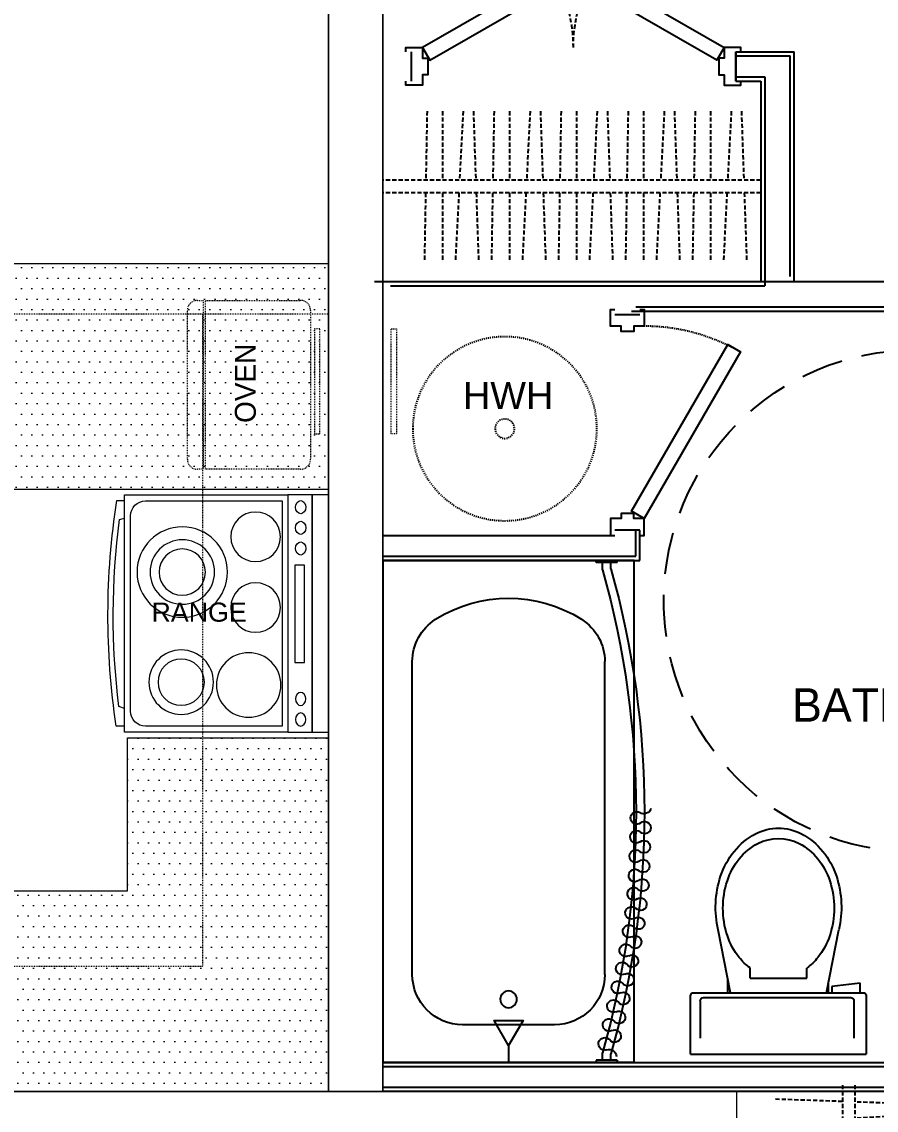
# Model space of a CAD drawing. Header units: inches. Extents: x 0 to 2865, y 0 to 4378.
# Drawn here: x 1467.9 to 1570, y 2757.9 to 2888 of the extents above; entities that cross this region are included whole.
import ezdxf

# ---------------------------------------------------------------- set-up
doc = ezdxf.new("R2010")
doc.units = ezdxf.units.IN
for name, pattern in [('22-016_Xref_2ND-6TH Floor Plan$0$Dash', [0.25, 0.125, -0.125]), ('22-016_Xref_2ND-6TH Floor Plan$0$DASHED', [0.75, 0.5, -0.25]), ('22-016_Xref_2ND-6TH Floor Plan$0$HIDDEN2', [0.1875, 0.125, -0.0625]), ('DASHED', [0.75, 0.5, -0.25]), ('HIDDEN', [0.375, 0.25, -0.125])]:
    doc.linetypes.add(name, pattern=pattern)
for name, color, linetype in [('22-016_Xref_2ND-6TH Floor Plan$0$ANNO-NOTE', 4, 'Continuous'), ('22-016_Xref_2ND-6TH Floor Plan$0$DOOR', 4, 'Continuous'), ('22-016_Xref_2ND-6TH Floor Plan$0$DOOR-FINE', 250, 'DASHED'), ('22-016_Xref_2ND-6TH Floor Plan$0$EQUIPMENT', 251, 'Continuous'), ('22-016_Xref_2ND-6TH Floor Plan$0$FURNITURE-LIGHT', 252, 'DASHED'), ('22-016_Xref_2ND-6TH Floor Plan$0$MECH-PLUMBING', 4, 'Continuous'), ('22-016_Xref_2ND-6TH Floor Plan$0$WALL-INTERIOR', 6, 'Continuous'), ('22-016_Xref_2ND-6TH Floor Plan$0$WALL-STUD', 5, 'Continuous'), ('A-WALL-EXTR', 2, 'Continuous'), ('I-FURN', 8, 'Continuous'), ('TTEXT', 7, 'Continuous')]:
    doc.layers.add(name, color=color, linetype=linetype)
doc.layers.add('A-WALL', color=113, linetype='Continuous', lineweight=9)
doc.layers.add('I-FIXTURE', color=8, linetype='Continuous', lineweight=5)
doc.styles.add('1 by 8 new', font='GOTHIC.TTF', dxfattribs={"height": 4.5})
doc.styles.add('22-016_Xref_2ND-6TH Floor Plan$0$MAT-TAG', font='GOTHIC.TTF')
doc.styles.add('A-ARCH-B01FL$0$Annotative', font='arial.ttf')

# ---------------------------------------------------------------- blocks, each defined once
blk = doc.blocks.new('range')
at = {"layer": 'I-FIXTURE', "lineweight": 5}
for points in [[(-15, 0), (15, 0), (15, -2.0397382952724), (-15, -2.0397382952724)], [(-15, -2.0397382952724), (15, -2.0397382952724), (15, -5.108400615310529), (-15, -5.108400615310529)], [(-15, -25.76306762381864), (15, -25.76306762381864), (15, -5.108400615310529), (-15, -5.108400615310529)]]:
    blk.add_lwpolyline(points, close=True, dxfattribs=at)
at = {"layer": 'I-FIXTURE', "color": 8, "lineweight": 5}
blk.add_lwpolyline([(-6.213851619024354, -3.029376307342318), (6.11445403455582, -3.029376307342318), (6.11445403455582, -4.226940295189706), (-6.213851619024354, -4.226940295189706)], close=True, dxfattribs=at)
at = {"layer": 'I-FIXTURE', "lineweight": 5}
blk.add_lwpolyline([(-12.35982973375212, -25.02259053433954), (12.35982973375212, -25.02259053433954, 0.414213562373095), (14.2595229105209, -23.12289735757076), (14.2595229105209, -5.848877704789629), (-14.2595229105209, -5.848877704789629), (-14.2595229105209, -23.12289735757076, 0.414213562373095)], format="xyb", close=True, dxfattribs=at)
for points in [[(-14.26054402066802, -25.76306762381864), (-14.26894664991414, -26.82533940747089, 0.07611703436577558), (14.29996820558154, -26.74413569825265, -0.006797422421704831), (14.29996820558154, -25.76306762381864, -1.31435643219423)], [(-11.99938787688734, -25.76306762381864), (-11.77823756435828, -26.48849570564562, 0.06343911908587609), (11.90833140900941, -26.41081667858089), (12.06680032175791, -25.76306762381864)]]:
    blk.add_lwpolyline(points, format="xyb", dxfattribs=at)
at = {"layer": 'I-FIXTURE', "color": 8, "lineweight": 5}
for centre, radius in [((-9.04470110515831, -10.08404538592731), 4.081303984487022), ((0.7604044762483682, -9.200686705113185), 3.136758762497526), ((9.705846039607422, -9.200686705113185), 3.136758762497526), ((5.247371589801332, -18.47223892683542), 5.71824132058997), ((-8.682785223223618, -18.61385308610988), 4.081303984487022), ((5.247371589801332, -18.47223892683542), 4.081303984487022), ((-8.682785223223618, -18.61385308610988), 2.929124294881853), ((5.247371589801332, -18.47223892683542), 2.929124294881853)]:
    blk.add_circle(centre, radius, dxfattribs=at)
for centre in [(-13.41080814583256, -3.505149259552127), (-10.80591926217312, -3.505149259552127)]:
    blk.add_ellipse(centre, major_axis=(-0.833804096087988, 0), ratio=0.773412968605256, dxfattribs=at)
at = {"layer": 'I-FIXTURE', "color": 8, "lineweight": 5, "extrusion": (0, 0, -1)}
for centre in [(8.237637676334998, -3.505149259552127), (10.84252655999444, -3.505149259552127), (13.44741544365388, -3.505149259552127)]:
    blk.add_ellipse(centre, major_axis=(0.833804096087988, 0), ratio=0.773412968605256, dxfattribs=at)
blk = doc.blocks.new('22-016_Xref_2ND-6TH Floor Plan$0$Toilet 1')
for p, q in [((-10.49432788895956, 0), (10.49432788895956, 0)), ((-10.49432788895956, 0), (-10.49432788895956, -6.930998324479333)), ((10.49432788895956, -6.930998324479333), (10.49432788895956, 0)), ((-9.332106610394021, -6.35572954701729), (-9.332106610394021, -1.901174645126957)), ((9.023946383026669, -6.35572954701729), (9.023946383026669, -1.901174645126957)), ((-10.10253684520967, -7.322789368228769), (10.10253684520967, -7.322789368228769)), ((-8.94031556664413, -6.747520590766726), (8.632155339276778, -6.747520590766726)), ((-5.706148380636932, -7.322789368228769), (-7.179269900123018, -14.81634361844999)), ((-6.032101962610795, -7.322789368229223), (-6.032101962610795, -8.980867685098929)), ((5.732573657235207, -7.322789368228769), (7.205695176721292, -14.81634361844999)), ((5.967898037389205, -7.322789368228769), (5.967898037389205, -8.51985015768696)), ((6.37802883442555, -8.06007261771083), (6.37802883442555, -7.322789368228769)), ((9.768110693570634, -7.353313833971697), (9.768110693570634, -8.463934779847477)), ((-3.37879212604139, -9.069728023052448), (3.401371592249234, -9.069728023052448)), ((-3.37879212604139, -9.069728023052448), (-3.37879212604139, -10.28146484671834)), ((3.401371592249234, -9.069728023052448), (3.401371592249234, -10.27181670890059)), ((9.768110693570634, -8.463934779847477), (6.37802883442555, -8.06007261771083))]:
    blk.add_line(p, q)
for centre, radius, start, end in [((-8.94031556664413, -6.35572954701729), 0.39179104375, 180, 270), ((8.632155339276778, -6.35572954701729), 0.39179104375, 270, 0), ((-10.10253684520967, -6.930998324479333), 0.39179104375, 180, 270), ((10.10253684520967, -6.930998324479333), 0.39179104375, 270, 0), ((0.767721191001101, -15.87201469700119), 6.96044684750257, 126.5643444442044, 141.441600099322), ((-0.732101863696812, -15.8720146969996), 6.960446847501847, 38.55839990066888, 53.56918169343754), ((1.944266510496959, -16.80984067630732), 8.465031991749672, 141.4416000993362, 161.7283148403427), ((-1.90864718319267, -16.80984067630709), 8.46503199174981, 18.27168515964906, 38.55839990066379), ((3.7954031159843, -17.42103087672626), 10.41445759773296, 161.7283148403427, 198.2717012303443), ((-3.759783788678646, -17.42103087672558), 10.41445759773194, 341.7283148403427, 18.27166378240763), ((4.343365024961486, -17.51576942625115), 11.83461090651485, 166.8150067823249, 198.2717012303443), ((-4.316939748364121, -17.51576942624843), 11.83461090651578, 341.7283148403448, 13.18500177301562), ((1.9442665104973, -18.0322210771451), 8.465031991749738, 198.2716851596491, 218.5583999006638), ((-1.908647183192784, -18.03222107714498), 8.46503199174989, 321.4416000993363, 341.728314840351), ((2.23980070054381, -18.21030374490692), 9.619354536078935, 198.2716851596491, 218.5583999006638), ((-2.213375423945536, -18.21030374490692), 9.619354536078935, 321.4416000993363, 341.728314840351), ((0.7677211910020105, -18.97004705645224), 6.960446847502438, 218.5583999006638, 242.5413674832188), ((-0.7321018636966983, -18.97004705645315), 6.960446847501331, 297.4586325167724, 321.4416000993363), ((0.9028173829365187, -19.27601508502778), 7.909598690344702, 218.5583999006689, 242.5413674832276), ((-0.876392106338244, -19.27601508502778), 7.909598690344702, 297.4586325167724, 321.4416000993311), ((0.0178096636528835, -20.41315664913179), 5.334121973642709, 242.5413674832188, 297.4586596808421), ((0.05064519276606916, -20.9159123494378), 6.061502242775077, 242.5413674832188, 270), ((-0.02421991616779451, -20.9159123494378), 6.061502242775077, 270, 297.4586325167812)]:
    blk.add_arc(centre, radius, start, end)
blk = doc.blocks.new('22-016_Xref_2ND-6TH Floor Plan$0$Tub w curtain')
for p, q in [((-5.684341886080801e-14, 29.99138876838333), (59.99999999999997, 29.99138876838333)), ((-5.684341886080801e-14, 29.99138876838333), (0, 0)), ((59.99999999999997, 29.99138876838333), (59.99999999999997, 0)), ((0.2499999999999432, 27.96523546408935), (-5.684341886080801e-14, 27.96523546408935)), ((0.2499999999999432, 27.96523546408935), (0.25, 25.46523546408935)), ((59.74999999999997, 27.96523546408935), (59.74999999999997, 25.46523546408935)), ((59.74999999999997, 27.96523546408935), (59.99999999999997, 27.96523546408935)), ((0.25, 27.21523546408935), (1.000000000003638, 27.21523546408935)), ((0.25, 26.21523546408935), (1.142583646153071, 26.21523546408935)), ((10.5, 26.49138876838333), (47.90190775228621, 26.49138876838333)), ((58.8574163538469, 26.21523546408935), (59.74999999999997, 26.21523546408935)), ((58.99999999999997, 27.21523546408935), (59.74999999999997, 27.21523546408935)), ((0.25, 25.46523546408935), (0, 25.46523546408935)), ((59.74999999999997, 25.46523546408935), (59.99999999999997, 25.46523546408935)), ((4.5, 20.49138876838333), (4.5, 9.491388768383331)), ((10.5, 3.491388768383331), (47.90190775228621, 3.491388768383331)), ((0, 0), (59.99999999999997, 0))]:
    blk.add_line(p, q)
blk.add_lwpolyline([(2.000001079999493, 14.99138876838333), (5.000002700002369, 13.25933702550901), (5.000002700002369, 16.72344051126129), (2.000001079999493, 14.99138876838333), (0, 14.99138876838333)])
blk.add_circle((7.535742643445701, 14.99138876838333), 1)
at = {"linetype": 'Continuous'}
for centre, radius, start, end in [((16.65300056515474, 30.49906625222866), 0.7463199854960001, 99.65109777026026, 228.9238251359083), ((16.60889841938109, 30.49291419764268), 0.746319748467, 326.9593107686977, 96.23203813432703), ((18.90626840778344, 30.74379054144811), 0.746319748467, 96.2321482704114, 225.5048756361753), ((18.90626750443329, 30.7437902043639), 0.7463199854960001, 326.9593491543001, 96.2320765200373), ((21.20363796414671, 30.99466683807259), 0.746319748467, 96.2321482704114, 225.5048756361753), ((21.14943872170983, 30.99073803746796), 0.7463199854960001, 322.7866470545882, 92.0593744202647), ((23.45897398797746, 31.07378602596145), 0.746319748467, 92.0594461706714, 221.3321735363622), ((23.45897306249384, 31.07378575549956), 0.7463199854960001, 322.7866470545882, 92.0593744202647), ((25.76850832876147, 31.15683374398941), 0.746319748467, 92.0594461706714, 221.3321735363622), ((25.76850740327785, 31.15683347353115), 0.7463199854960001, 322.7866470545882, 92.0593744202647), ((28.07804266954548, 31.239881462021), 0.746319748467, 92.0594461706714, 221.3321735363622), ((28.05694348425453, 31.23942108858682), 0.7463199854960001, 321.1664721124745, 90.43919947828931), ((30.59693917642284, 31.15526901958583), 0.880054655291, 105.471157101262, 211.8745106836985), ((9.886769304954157, 29.21383058373976), 0.7463199854960001, 102.9740739524179, 232.2468013180644), ((9.886768340987999, 29.21383060488733), 0.746319748467, 333.7012748362098, 102.974002201826), ((12.13879999079285, 29.73267890913485), 0.7463199854960001, 102.9740739524179, 232.2468013180644), ((12.09636169435902, 29.72418947514234), 0.746319748467, 330.378298654164, 99.65102601976885), ((14.37468161031569, 30.11162782519023), 0.7463199854960001, 99.65109777026026, 228.9238251359083), ((14.37468064920171, 30.11162790218077), 0.746319748467, 330.378298654164, 99.65102601976885), ((15.67224380396505, 29.37385948972951), 0.7463199854960001, 279.6511009893277, 48.9238251359083), ((17.86015406446307, 29.67907595447105), 0.7463199854960001, 146.9593491543002, 276.2320765200373), ((17.86015363242763, 29.6790759072901), 0.7463199854960001, 276.2321131039508, 45.50483725036212), ((20.15752362082998, 29.92995225109553), 0.7463199854960001, 146.9593491543002, 276.2320765200373), ((20.15752318879453, 29.92995220391822), 0.7463199854960001, 276.2321131039508, 45.50483725036212), ((22.33816076488068, 30.08801217261134), 0.7463199854960001, 142.7866470545882, 272.0593744202647), ((22.33816033055331, 30.0880121569935), 0.7463199854960001, 272.0594110042073, 41.33213515080214), ((24.6476951056647, 30.17105989064294), 0.7463199854960001, 142.7866470545882, 41.33212641661249), ((26.95722944644871, 30.25410760867089), 0.7463199854960001, 142.7866470545882, 41.33212641661249), ((29.21966697466263, 30.30344664029326), 0.7463199854960001, 141.1664721124745, 270.4391994782893), ((29.219702227303, 30.29886446779346), 0.74173767739, 270.4391896360494, 31.87450361544946), ((5.382707933273139, 28.17613393294232), 0.7463199854960001, 102.9740739524179, 232.2468013180644), ((5.382707509761474, 28.17613383537173), 0.7463199854960001, 333.7013132219523, 102.9740405876564), ((7.634738619115467, 28.69498225834104), 0.7463199854960001, 102.9740739524179, 232.2468013180644), ((7.634738195603802, 28.69498216076681), 0.7463199854960001, 333.7013132219523, 102.9740405876564), ((11.22491454413461, 28.55251516244243), 0.7463199854960001, 153.7013132219523, 282.9740405876564), ((11.22491412062658, 28.55251506487184), 0.7463199854960001, 282.9740771714615, 52.24680131806445), ((13.39392527757803, 28.98642113554888), 0.7463199854960001, 150.3783370397578, 48.92381720209595), ((15.67224423241709, 29.37385956258731), 0.7463199854960001, 150.3783370397578, 279.6510644054613), ((0.6794887412725075, 26.98621770306636), 0.8800548868379999, 341.5388005009193, 87.94215408316491), ((3.130677247434448, 27.65728560754724), 0.7463199854960001, 102.9740739524179, 232.2468013180644), ((3.130676823922784, 27.65728550997301), 0.7463199854960001, 333.7013132219523, 102.9740405876564), ((4.468823027069448, 26.99597006753174), 0.746319748467, 153.7012748362099, 282.9740022018292), ((4.468822063106927, 26.99597008867931), 0.7463199854960001, 282.9740771714615, 52.24680131806445), ((6.720853712908081, 27.51481839292683), 0.746319748467, 153.7012748362099, 282.9740022018292), ((6.720852748945561, 27.51481841407804), 0.7463199854960001, 282.9740771714615, 52.24680131806445), ((8.972884398746771, 28.03366671832555), 0.746319748467, 153.7012748362099, 282.9740022018292), ((8.972883434787889, 28.03366673947312), 0.7463199854960001, 282.9740771714615, 52.24680131806445), ((2.217820577901875, 26.4726562438882), 0.7417373970059999, 161.5387311925822, 282.9740451717976), ((2.216791377268237, 26.47712176328423), 0.7463199854960001, 282.9740771714615, 52.24680131806445)]:
    blk.add_arc(centre, radius, start, end, dxfattribs=at)
for centre, radius, start, end in [((30, -75.90976453590349), 107.1249999999949, 74.29337339600076, 105.7066266039992), ((30, -75.87857436330899), 106.093809827398, 74.21674284621777, 105.7832571537822), ((10.5, 20.49138876838333), 6, 90, 180), ((47.90190775228621, 20.49138876838333), 6, 32.40373760364456, 90), ((39.23654403271212, 14.99138876838333), 16.26345596729062, 327.5962623963554, 32.40373760364456), ((10.5, 9.491388768383331), 6, 180, 270), ((47.90190775228621, 9.491388768383331), 6, 270, 327.5962623963554)]:
    blk.add_arc(centre, radius, start, end)
blk = doc.blocks.new('*U158')
blk.add_lwpolyline([(1.375, 0.5), (2.25, -1.015544456622768), (17.83845726811989, 7.984455543377237), (16.96345726811989, 9.500000000000004)], close=True)
blk.add_lwpolyline([(-0.625, 0), (-0.625, 0.5), (1.375, 0.5), (1.375, -0.75), (1.999999999999773, -0.75), (2, -2.748083062288507), (1.375, -2.748083062288507), (1.375, -3.998083062288507), (-0.625, -3.998083062288507), (-0.625, -3.498083062288507)])
at = {"layer": '22-016_Xref_2ND-6TH Floor Plan$0$DOOR-FINE'}
blk.add_arc((1.375, 0.5), 18, 0, 27.2136904000545, dxfattribs=at)
at = {"layer": '22-016_Xref_2ND-6TH Floor Plan$0$WALL-INTERIOR'}
blk.add_line((0, 0), (0, -3.498083062288507), dxfattribs=at)
blk = doc.blocks.new('*U159')
for p, q in [((0, 0.75), (45.12150956346225, 0.75)), ((0, -0.75), (45.12150956346225, -0.75))]:
    blk.add_line(p, q)
for points in [[(1.973809422881633, 0.75), (1.685904529677828, 8.99451744317139)], [(4.039305834462, 0.75), (4.471023606186463, 8.98766581279233)], [(6, 0.75), (6, 9)], [(8.013091298696168, 0.75), (8.157071657935607, 8.998629256407776)], [(9.973809422881633, 0.75), (9.685904529677828, 8.99451744317139)], [(12.039305834462, 0.75), (12.47102360618646, 8.98766581279233)], [(14, 0.75), (14, 9)], [(16.01309129869617, 0.75), (16.15707165793561, 8.998629256407776)], [(17.97380942288163, 0.75), (17.68590452967783, 8.99451744317139)], [(20.039305834462, 0.75), (20.47102360618646, 8.98766581279233)], [(22, 0.75), (22, 9)], [(24.01309129869617, 0.75), (24.15707165793561, 8.998629256407776)], [(25.97380942288163, 0.75), (25.68590452967783, 8.99451744317139)], [(28.039305834462, 0.75), (28.47102360618646, 8.98766581279233)], [(30, 0.75), (30, 9)], [(32.01309129869617, 0.75), (32.1570716579356, 8.998629256407776)], [(33.97380942288163, 0.75), (33.68590452967783, 8.99451744317139)], [(36.039305834462, 0.75), (36.47102360618646, 8.98766581279233)], [(38, 0.75), (38, 9)], [(40.01309129869617, 0.75), (40.1570716579356, 8.998629256407776)], [(2.314095470323082, -8.99451744317139), (2.026190577119277, -0.7499999999999982)], [(3.528976393813082, -8.9876658127896), (3.960694165537403, -0.75)], [(6, -9), (6, -0.75)], [(7.842928342064395, -8.998629256407773), (7.986908701303833, -0.75)], [(10.31409547032308, -8.99451744317139), (10.02619057711928, -0.7499999999999982)], [(11.52897639381308, -8.9876658127896), (11.9606941655374, -0.75)], [(14, -9), (14, -0.75)], [(15.8429283420644, -8.998629256407773), (15.98690870130383, -0.75)], [(18.31409547032308, -8.99451744317139), (18.02619057711928, -0.7499999999999982)], [(19.52897639381308, -8.9876658127896), (19.9606941655374, -0.75)], [(22, -9), (22, -0.75)], [(23.8429283420644, -8.998629256407773), (23.98690870130383, -0.75)], [(26.31409547032308, -8.99451744317139), (26.02619057711928, -0.7499999999999982)], [(27.52897639381308, -8.9876658127896), (27.9606941655374, -0.75)], [(30, -9), (30, -0.75)], [(31.8429283420644, -8.998629256407773), (31.98690870130383, -0.75)], [(34.31409547032308, -8.99451744317139), (34.02619057711928, -0.7499999999999982)], [(35.52897639381308, -8.9876658127896), (35.9606941655374, -0.75)], [(38, -9), (38, -0.75)], [(39.8429283420644, -8.998629256407773), (39.98690870130383, -0.75)]]:
    blk.add_lwpolyline(points)
blk = doc.blocks.new('*U156')
blk.add_lwpolyline([(1.375, 0.5), (2.25, -1.015544456622768), (17.83845726811989, 7.984455543377237), (16.96345726811989, 9.500000000000004)], close=True)
blk.add_lwpolyline([(-0.625, 0), (-0.625, 0.5), (1.375, 0.5), (1.375, -0.75), (1.999999999999773, -0.75), (2, -2.748083062288507), (1.375, -2.748083062288507), (1.375, -3.998083062288507), (-0.625, -3.998083062288507), (-0.625, -3.498083062288507)])
at = {"layer": '22-016_Xref_2ND-6TH Floor Plan$0$DOOR-FINE'}
blk.add_arc((1.375, 0.5), 18, 0, 27.2136904000545, dxfattribs=at)
at = {"layer": '22-016_Xref_2ND-6TH Floor Plan$0$WALL-INTERIOR'}
blk.add_line((0, 0), (0, -3.498083062288507), dxfattribs=at)
blk = doc.blocks.new('*U125')
at = {"transparency": 33554636}
blk.add_lwpolyline([(-1.375, 0.5), (-2.25, -1.015544456622768), (-22.15463249061411, 10.47640046995386), (-21.27963249061411, 11.99194492657663)], close=True, dxfattribs=at)
for points in [[(-26.35888985315326, 0), (-26.35888985315326, 0.5), (-24.35888985315326, 0.5), (-24.35888985315326, -0.75), (-23.73388985315349, -0.75), (-23.73388985315326, -2.250561567933083), (-24.35888985315326, -2.250561567933083), (-24.35888985315326, -3.500561567933083), (-26.35888985315326, -3.500561567933083), (-26.35888985315326, -3.000561567933083)], [(0.625, 0), (0.625, 0.5), (-1.375, 0.5), (-1.375, -0.75), (-1.999999999999773, -0.75), (-2, -2.250561567933083), (-1.375, -2.250561567933083), (-1.375, -3.500561567933083), (0.625, -3.500561567933083), (0.625, -3.000561567933083)]]:
    blk.add_lwpolyline(points, dxfattribs=at)
at = {"color": 251, "linetype": '22-016_Xref_2ND-6TH Floor Plan$0$HIDDEN2', "transparency": 33554636}
blk.add_arc((-1.375, 0.5), 22.98388985315326, 152.7863095999455, 180, dxfattribs=at)
at = {"layer": '22-016_Xref_2ND-6TH Floor Plan$0$WALL-INTERIOR', "transparency": 33554636}
for p, q in [((-25.73388985315326, 0), (-25.73388985315326, -3.000561567933083)), ((0, 0), (0, -3.000561567933083))]:
    blk.add_line(p, q, dxfattribs=at)
blk = doc.blocks.new('22-016_Xref_2ND-6TH Floor Plan$0$HWH')
at = {"layer": '22-016_Xref_2ND-6TH Floor Plan$0$FURNITURE-LIGHT', "linetype": '22-016_Xref_2ND-6TH Floor Plan$0$Dash'}
for radius in [11, 1.157141704787136]:
    blk.add_circle((0, 0), radius, dxfattribs=at)
blk = doc.blocks.new('*U140')
for p, q in [((0, 0.75), (42.46763945805786, 0.75)), ((0, -0.75), (42.46763945805786, -0.75))]:
    blk.add_line(p, q)
for points in [[(1.973809422881633, 0.75), (1.685904529677828, 8.99451744317139)], [(4.039305834462, 0.75), (4.471023606186463, 8.98766581279233)], [(6, 0.75), (6, 9)], [(8.013091298696168, 0.75), (8.157071657935607, 8.998629256407776)], [(9.973809422881633, 0.75), (9.685904529677828, 8.99451744317139)], [(12.039305834462, 0.75), (12.47102360618646, 8.98766581279233)], [(14, 0.75), (14, 9)], [(16.01309129869617, 0.75), (16.15707165793561, 8.998629256407776)], [(17.97380942288163, 0.75), (17.68590452967783, 8.99451744317139)], [(20.039305834462, 0.75), (20.47102360618646, 8.98766581279233)], [(22, 0.75), (22, 9)], [(24.01309129869617, 0.75), (24.15707165793561, 8.998629256407776)], [(25.97380942288163, 0.75), (25.68590452967783, 8.99451744317139)], [(28.039305834462, 0.75), (28.47102360618646, 8.98766581279233)], [(30, 0.75), (30, 9)], [(32.01309129869617, 0.75), (32.1570716579356, 8.998629256407776)], [(33.97380942288163, 0.75), (33.68590452967783, 8.99451744317139)], [(36.039305834462, 0.75), (36.47102360618646, 8.98766581279233)], [(38, 0.75), (38, 9)], [(40.01309129869617, 0.75), (40.1570716579356, 8.998629256407776)], [(2.314095470323082, -8.99451744317139), (2.026190577119277, -0.7499999999999982)], [(3.528976393813082, -8.9876658127896), (3.960694165537403, -0.75)], [(6, -9), (6, -0.75)], [(7.842928342064395, -8.998629256407773), (7.986908701303833, -0.75)], [(10.31409547032308, -8.99451744317139), (10.02619057711928, -0.7499999999999982)], [(11.52897639381308, -8.9876658127896), (11.9606941655374, -0.75)], [(14, -9), (14, -0.75)], [(15.8429283420644, -8.998629256407773), (15.98690870130383, -0.75)], [(18.31409547032308, -8.99451744317139), (18.02619057711928, -0.7499999999999982)], [(19.52897639381308, -8.9876658127896), (19.9606941655374, -0.75)], [(22, -9), (22, -0.75)], [(23.8429283420644, -8.998629256407773), (23.98690870130383, -0.75)], [(26.31409547032308, -8.99451744317139), (26.02619057711928, -0.7499999999999982)], [(27.52897639381308, -8.9876658127896), (27.9606941655374, -0.75)], [(30, -9), (30, -0.75)], [(31.8429283420644, -8.998629256407773), (31.98690870130383, -0.75)], [(34.31409547032308, -8.99451744317139), (34.02619057711928, -0.7499999999999982)], [(35.52897639381308, -8.9876658127896), (35.9606941655374, -0.75)], [(38, -9), (38, -0.75)], [(39.8429283420644, -8.998629256407773), (39.98690870130383, -0.75)]]:
    blk.add_lwpolyline(points)

msp = doc.modelspace()

# ---------------------------------------------------------------- hatches: boundary and pattern name
at = {"layer": 'I-FURN', "lineweight": 5, "transparency": 33554636}
h = msp.add_hatch(dxfattribs=at)
h.set_pattern_fill('DOTS', color=8, scale=20, double=1)
h.set_pattern_definition([(0, (-2853.370317461937, 1911.112198224492), (0.625, 1.25), [0, -1.25])])
h.paths.add_polyline_path([(1504.548841559477, 2832.108360658781), (1480.548841559477, 2832.108360658781), (1400.798841559492, 2832.108360658781), (1400.798841559492, 2859.108360658781), (1504.548841559477, 2859.108360658781)])
h = msp.add_hatch(dxfattribs=at)
h.set_pattern_fill('DOTS', color=8, scale=20, double=1)
h.set_pattern_definition([(0, (-2850.059302471214, 1911.112198224492), (0.625, 1.25), [0, -1.25])])
h.paths.add_polyline_path([(1434.051453362703, 2784.108360658781), (1480.548841559477, 2784.108360658781), (1480.548841559477, 2802.419011676403), (1504.548841559477, 2802.419011676403), (1504.548841559477, 2760.108360658743), (1434.051453362703, 2760.108360658743)])

# ---------------------------------------------------------------- linework, layer by layer
at = {"layer": '22-016_Xref_2ND-6TH Floor Plan$0$FURNITURE-LIGHT', "color": 8, "linetype": '22-016_Xref_2ND-6TH Floor Plan$0$DASHED', "lineweight": -3, "ltscale": 10, "transparency": 33554636}
msp.add_circle((1574.618257121434, 2818.757389789808), 30, dxfattribs=at)
at = {"layer": '22-016_Xref_2ND-6TH Floor Plan$0$WALL-INTERIOR', "color": 8, "transparency": 33554636}
for p, q in [((1553.204459369776, 2884.417654608998), (1560.204490913173, 2884.417654608998)), ((1553.204459369776, 2880.917718745926), (1553.204459369776, 2884.417654608998)), ((1560.204474740036, 2856.917722284956), (1560.204490913173, 2884.417654608998)), ((1553.204459369776, 2880.917718745926), (1556.204476538467, 2880.917715834208)), ((1556.204476538467, 2880.917715834208), (1556.204476538467, 2856.917716694588)), ((1622.801163727454, 2856.917811167226), (1510.048867730504, 2856.917653585438)), ((1540.770034187073, 2853.417737263977), (1622.801163828753, 2853.417684714829)), ((1541.770038632632, 2823.610024837875), (1541.770038091923, 2827.235521307689)), ((1511.048841559477, 2823.609832563641), (1541.770038632632, 2823.610024837875)), ((1511.048841559477, 2763.609815171076), (1612.432269019333, 2763.609815171076)), ((1622.301214808856, 2760.108360657599), (1511.048841559477, 2760.108360658743))]:
    msp.add_line(p, q, dxfattribs=at)
at = {"layer": '22-016_Xref_2ND-6TH Floor Plan$0$WALL-STUD', "color": 8, "transparency": 33554636}
for p, q in [((1553.204459369776, 2883.917654608998), (1559.704490619115, 2883.917654608998)), ((1559.704475107595, 2857.542694673399), (1559.704490619115, 2883.917654608998)), ((1553.20445985506, 2881.417718745926), (1556.704476538467, 2881.417715348925)), ((1556.704476538467, 2881.417715348925), (1556.704476538467, 2856.417685539056)), ((1511.949479195504, 2856.417737263977), (1556.704476538467, 2856.417685539056)), ((1541.270034112506, 2853.917737584277), (1619.299677350707, 2853.917687598482)), ((1511.048825912767, 2826.609832563601), (1538.770038185212, 2826.610006061881)), ((1541.270038558061, 2824.110021708543), (1541.270038091923, 2827.235514935507)), ((1511.048841559477, 2824.10983256365), (1541.270038558061, 2824.110021708543)), ((1511.048841559477, 2763.109815171076), (1612.932260686401, 2763.109815171076)), ((1621.801214808856, 2760.608360424353), (1511.048841593354, 2760.608367929777))]:
    msp.add_line(p, q, dxfattribs=at)
at = {"layer": 'A-WALL', "color": 8, "lineweight": 5, "transparency": 33554636}
for points in [[(1504.548841559477, 2994.525677325299), (1511.048841559477, 2994.525677325299), (1511.048841559477, 2760.108360658743), (1504.548841559477, 2760.108360658743)], [(1511.048841559477, 2994.525677325299), (1504.548841559477, 2994.525677325299), (1504.548841559477, 2760.108360658743), (1511.048841559477, 2760.108360658743)]]:
    msp.add_lwpolyline(points, close=True, dxfattribs=at)
at = {"layer": 'A-WALL', "color": 8, "transparency": 33554636}
msp.add_lwpolyline([(1468.798841559481, 2678.303236695772), (1462.298841559481, 2678.303236695772), (1462.298841559477, 2760.108360658743), (1553.298841559477, 2760.108360658743), (1553.298841559477, 2678.303236695772), (1546.798841559477, 2678.303236695772), (1546.798841559477, 2753.608360658743), (1468.798841559477, 2753.608360658743)], close=True, dxfattribs=at)
at = {"layer": 'A-WALL-EXTR', "color": 8, "linetype": 'HIDDEN', "lineweight": 5, "ltscale": 0.1, "transparency": 33554636}
msp.add_line((1400.798841559492, 2853.108360658781), (1504.548841559477, 2853.108360658781), dxfattribs=at)
for points in [[(1489.598019066081, 2834.509041161785), (1488.901226534454, 2834.509041169913, -0.414213562373095), (1487.703537778187, 2835.706729954072), (1487.703537985421, 2853.503355319313, -0.414213562373095), (1488.901226769576, 2854.701044075583), (1489.598019301222, 2854.701044067471)], [(1501.2143685962, 2834.509041026511), (1489.867847220765, 2834.509041158635), (1489.867847455906, 2854.701044064328), (1501.214368831352, 2854.701043932196, -0.4142135623732353), (1502.412057587619, 2853.503355148037), (1502.412057380359, 2835.706729782774, -0.414213562373095)]]:
    msp.add_lwpolyline(points, format="xyb", close=True, dxfattribs=at)
msp.add_lwpolyline([(1400.798841559492, 2760.108360658661), (1400.798841559492, 2775.108360658739), (1489.548841559164, 2775.108360658739), (1489.548841559164, 2853.108360658781)], dxfattribs=at)
for points in [[(1502.896404419425, 2838.762799035466), (1503.539109908899, 2838.762799027987), (1503.539110054891, 2851.299391087479), (1502.89640456541, 2851.299391094959)], [(1512.701278699529, 2838.762799035466), (1512.058573210055, 2838.762799027987), (1512.058573064063, 2851.299391087479), (1512.701278553544, 2851.299391094959)]]:
    msp.add_lwpolyline(points, close=True, dxfattribs=at)
at = {"layer": 'I-FURN', "color": 8, "lineweight": 5, "transparency": 33554636}
msp.add_lwpolyline([(1504.548841559477, 2832.108360658781), (1504.548841559477, 2832.108360658781), (1480.548841559477, 2832.108360658781), (1480.548841559477, 2832.108360658781), (1400.798841559492, 2832.108360658781), (1400.798841559492, 2859.108360658781), (1504.548841559477, 2859.108360658781)], close=True, dxfattribs=at)
msp.add_lwpolyline([(1434.051453362703, 2784.108360658781), (1480.548841559477, 2784.108360658781), (1480.548841559477, 2802.419011676403), (1504.548841559477, 2802.419011676403), (1504.548841559477, 2760.108360658743), (1434.051453362703, 2760.108360658743), (1434.051453362703, 2784.108360658781)], dxfattribs=at)

# ---------------------------------------------------------------- block references
at = {"color": 8, "transparency": 33554636, "xscale": -1, "rotation": 90}
msp.add_blockref('22-016_Xref_2ND-6TH Floor Plan$0$HWH', (1525.624729508934, 2839.356356343285, 5.525848807232145e-09), dxfattribs=at)
at = {"layer": '22-016_Xref_2ND-6TH Floor Plan$0$DOOR', "color": 8, "transparency": 33554636}
for name, p, xscale, yscale, zscale, rotation in [('*U158', (1514.425149823441, 2884.416250129852), 1.000757998480023, 1.000757998480023, 1.000757998480023, 0.0009521936874976825), ('*U156', (1553.204505627673, 2884.416250129852), -1.000757998480022, 1.000757998480022, 1.000757998480022, 359.9990478063125), ('*U125', (1541.770042614, 2827.235521307748), 1.000757998480021, 1.000757998480021, 1.000757998480021, 270.0007301983478)]:
    msp.add_blockref(name, p, dxfattribs=dict(at, xscale=xscale, yscale=yscale, zscale=zscale, rotation=rotation))
at = {"layer": '22-016_Xref_2ND-6TH Floor Plan$0$FURNITURE-LIGHT', "color": 8, "transparency": 33554636, "yscale": 1.000755996964007, "zscale": 1.000755996964007}
for name, p, xscale, rotation in [('*U159', (1556.204489012078, 2868.307205380468), 1.000755996964007, 180.0009521936876), ('*U140', (1566.69841169026, 2760.901858127444), -1.000755996964007, 89.99904780631562)]:
    msp.add_blockref(name, p, dxfattribs=dict(at, xscale=xscale, rotation=rotation))
at = {"layer": '22-016_Xref_2ND-6TH Floor Plan$0$MECH-PLUMBING', "color": 8, "lineweight": -3, "transparency": 33554636, "xscale": -1, "rotation": 270.0003585961221}
msp.add_blockref('22-016_Xref_2ND-6TH Floor Plan$0$Tub w curtain', (1511.083089021166, 2763.609837132455), dxfattribs=at)
at = {"layer": '22-016_Xref_2ND-6TH Floor Plan$0$MECH-PLUMBING', "color": 8, "transparency": 33554636, "xscale": -1.000757998479992, "yscale": 1.000757998479992, "zscale": 1.000757998479992, "rotation": 179.9954273412775}
msp.add_blockref('22-016_Xref_2ND-6TH Floor Plan$0$Toilet 1', (1558.303905936325, 2764.607708365896), dxfattribs=at)
at = {"layer": 'I-FIXTURE', "color": 8, "lineweight": 5, "transparency": 33554636, "xscale": -0.9447823387400907, "yscale": 0.9447823387400907, "zscale": 0.9447823387400907, "rotation": 270}
msp.add_blockref('range', (1504.548841559477, 2817.263686167592), dxfattribs=at)

# ---------------------------------------------------------------- texts
at = {"layer": '22-016_Xref_2ND-6TH Floor Plan$0$EQUIPMENT', "color": 8, "transparency": 33554636, "insert": (1520.617071095316, 2841.718432838813, 5.525848807232145e-09), "char_height": 3.24, "attachment_point": 7, "style": '22-016_Xref_2ND-6TH Floor Plan$0$MAT-TAG'}
msp.add_mtext_dynamic_manual_height_columns('{\\fArial|b0|i0|c0|p34;HWH}', width=7.246426996408662, gutter_width=0.81, heights=[0], dxfattribs=at)
at = {"layer": 'I-FURN', "color": 8, "lineweight": 5, "transparency": 33554636, "insert": (1495.913110255857, 2844.786262856869), "char_height": 2.5, "width": 15.38893949694085, "attachment_point": 8, "rotation": 90.00000000000006, "style": '1 by 8 new'}
msp.add_mtext('OVEN', dxfattribs=at)
at = {"layer": 'TTEXT', "color": 8, "lineweight": 5, "ltscale": 0.001, "transparency": 33554636, "insert": (1483.420969775521, 2817.41400075559, -1.237735386107687e-08), "char_height": 2.288304928776069, "attachment_point": 4, "style": 'A-ARCH-B01FL$0$Annotative'}
msp.add_mtext_dynamic_manual_height_columns('RANGE', width=12.04225265631467, gutter_width=0, heights=[4.574952393002835], dxfattribs=at)

# ---------------------------------------------------------------- next in the draw order: texts
at = {"layer": '22-016_Xref_2ND-6TH Floor Plan$0$ANNO-NOTE', "color": 8, "transparency": 33554636, "insert": (1575.384910235432, 2806.306098913286, -1.095469491188675e-08), "char_height": 4, "attachment_point": 5, "style": '22-016_Xref_2ND-6TH Floor Plan$0$MAT-TAG', "bg_fill": 2}
msp.add_mtext_dynamic_manual_height_columns('BATHROOM', width=36.37017036452607, gutter_width=0.390625, heights=[0], dxfattribs=at)

doc.saveas('drawing.dxf')
